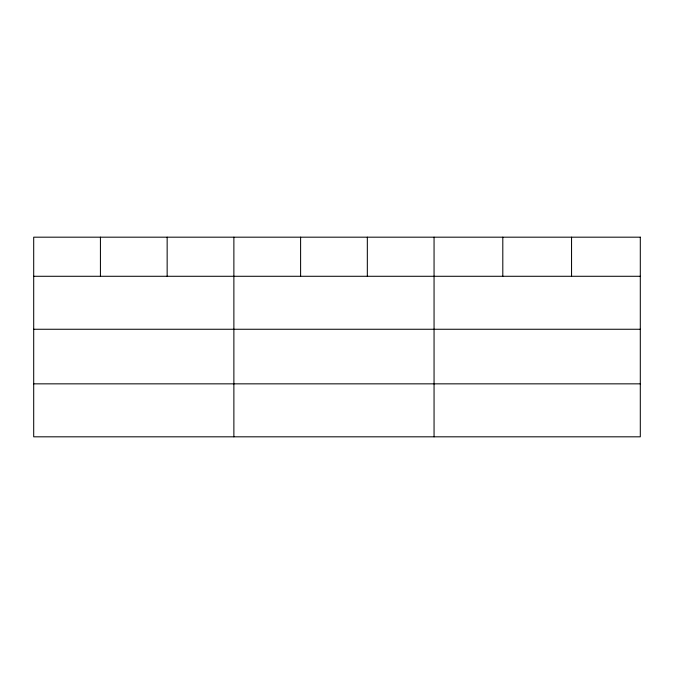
<?xml version="1.0" encoding="UTF-8"?>
<svg xmlns="http://www.w3.org/2000/svg" width="674" height="674" viewBox="0 0 674 674"><rect width="100%" height="100%" fill="white"/><g stroke="black" fill="none" stroke-linecap="round" stroke-linejoin="round"><path stroke-width="1.01" d="M33.7 276.281L640.3 276.281M33.7 329.257L640.3 329.257M33.7 383.843L640.3 383.843M571.552 237.181L571.552 276.281M502.804 237.181L502.804 276.281M434.056 237.181L434.056 436.819M367.33 237.181L367.33 276.281M300.604 237.181L300.604 276.281M233.878 237.181L233.878 436.819M167.152 237.181L167.152 276.281M100.426 237.181L100.426 276.281M640.3 237.181L33.7 237.181L33.7 436.819L640.3 436.819L640.3 237.181"/></g></svg>
